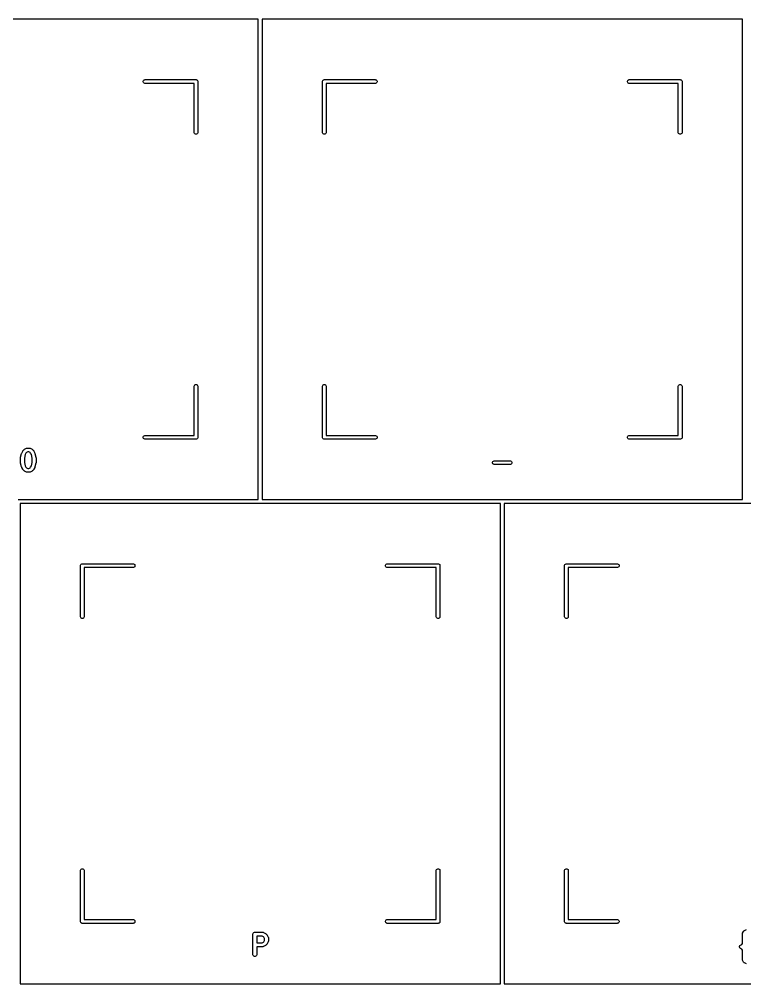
# Model space of a CAD drawing. Extents: x 48 to 353, y -180 to -61.
# Drawn here: x 248.62 to 277.17, y -122.55 to -84.6 of the extents above; entities that cross this region are included whole.
import ezdxf

# ---------------------------------------------------------------- set-up
doc = ezdxf.new("R2010")
doc.units = 0
doc.layers.add('BLACK', color=7, linetype='CONTINUOUS')

msp = doc.modelspace()

# ---------------------------------------------------------------- linework, layer by layer
at = {"layer": 'BLACK', "linetype": 'CONTINUOUS'}
for p, q in [((258.025, -84.6), (239.125, -84.6)), ((258.025, -103.5), (258.025, -84.6)), ((258.175, -84.6), (258.175, -103.5)), ((277.075, -84.6), (258.175, -84.6)), ((277.075, -103.5), (277.075, -84.6)), ((253.501441, -87.035368), (253.51264, -87.008332)), ((253.501441, -87.064632), (253.501441, -87.035368)), ((253.51264, -87.091668), (253.501441, -87.064632)), ((253.51264, -87.008332), (253.533332, -86.98764)), ((253.533332, -87.11236), (253.51264, -87.091668)), ((253.533332, -86.98764), (253.560368, -86.976441)), ((253.560368, -87.123559), (253.533332, -87.11236)), ((253.560368, -86.976441), (253.575, -86.975)), ((253.575, -87.125), (253.560368, -87.123559)), ((253.575, -86.975), (255.575, -86.975)), ((255.5, -87.125), (253.575, -87.125)), ((255.5, -89.05), (255.5, -87.125)), ((255.575, -86.975), (255.589632, -86.976441)), ((255.589632, -86.976441), (255.616668, -86.98764)), ((255.616668, -86.98764), (255.63736, -87.008332)), ((255.63736, -87.008332), (255.648559, -87.035368)), ((255.648559, -87.035368), (255.65, -87.05)), ((255.65, -87.05), (255.65, -89.05)), ((260.55, -87.05), (260.551441, -87.035368)), ((260.55, -89.05), (260.55, -87.05)), ((260.551441, -87.035368), (260.56264, -87.008332)), ((260.56264, -87.008332), (260.583332, -86.98764)), ((260.583332, -86.98764), (260.610368, -86.976441)), ((260.610368, -86.976441), (260.625, -86.975)), ((260.625, -86.975), (262.625, -86.975)), ((262.625, -87.125), (260.7, -87.125)), ((260.7, -87.125), (260.7, -89.05)), ((262.625, -86.975), (262.639632, -86.976441)), ((262.639632, -87.123559), (262.625, -87.125)), ((262.639632, -86.976441), (262.666668, -86.98764)), ((262.666668, -87.11236), (262.639632, -87.123559)), ((262.666668, -86.98764), (262.68736, -87.008332)), ((262.68736, -87.091668), (262.666668, -87.11236)), ((262.68736, -87.008332), (262.698559, -87.035368)), ((262.698559, -87.064632), (262.68736, -87.091668)), ((262.698559, -87.035368), (262.698559, -87.064632)), ((272.551441, -87.035368), (272.56264, -87.008332)), ((272.551441, -87.064632), (272.551441, -87.035368)), ((272.56264, -87.091668), (272.551441, -87.064632)), ((272.56264, -87.008332), (272.583332, -86.98764)), ((272.583332, -87.11236), (272.56264, -87.091668)), ((272.583332, -86.98764), (272.610368, -86.976441)), ((272.610368, -87.123559), (272.583332, -87.11236)), ((272.610368, -86.976441), (272.625, -86.975)), ((272.625, -87.125), (272.610368, -87.123559)), ((272.625, -86.975), (274.625, -86.975)), ((274.55, -87.125), (272.625, -87.125)), ((274.55, -89.05), (274.55, -87.125)), ((274.625, -86.975), (274.639632, -86.976441)), ((274.639632, -86.976441), (274.666668, -86.98764)), ((274.666668, -86.98764), (274.68736, -87.008332)), ((274.68736, -87.008332), (274.698559, -87.035368)), ((274.698559, -87.035368), (274.7, -87.05)), ((274.7, -87.05), (274.7, -89.05)), ((255.501441, -89.064632), (255.5, -89.05)), ((255.51264, -89.091668), (255.501441, -89.064632)), ((255.533332, -89.11236), (255.51264, -89.091668)), ((255.560368, -89.123559), (255.533332, -89.11236)), ((255.589632, -89.123559), (255.560368, -89.123559)), ((255.616668, -89.11236), (255.589632, -89.123559)), ((255.63736, -89.091668), (255.616668, -89.11236)), ((255.648559, -89.064632), (255.63736, -89.091668)), ((255.65, -89.05), (255.648559, -89.064632)), ((260.551441, -89.064632), (260.55, -89.05)), ((260.56264, -89.091668), (260.551441, -89.064632)), ((260.583332, -89.11236), (260.56264, -89.091668)), ((260.610368, -89.123559), (260.583332, -89.11236)), ((260.639632, -89.123559), (260.610368, -89.123559)), ((260.666668, -89.11236), (260.639632, -89.123559)), ((260.68736, -89.091668), (260.666668, -89.11236)), ((260.698559, -89.064632), (260.68736, -89.091668)), ((260.7, -89.05), (260.698559, -89.064632)), ((274.551441, -89.064632), (274.55, -89.05)), ((274.56264, -89.091668), (274.551441, -89.064632)), ((274.583332, -89.11236), (274.56264, -89.091668)), ((274.610368, -89.123559), (274.583332, -89.11236)), ((274.639632, -89.123559), (274.610368, -89.123559)), ((274.666668, -89.11236), (274.639632, -89.123559)), ((274.68736, -89.091668), (274.666668, -89.11236)), ((274.698559, -89.064632), (274.68736, -89.091668)), ((274.7, -89.05), (274.698559, -89.064632)), ((255.5, -99.05), (255.501441, -99.035368)), ((255.501441, -99.035368), (255.51264, -99.008332)), ((255.51264, -99.008332), (255.533332, -98.98764)), ((255.533332, -98.98764), (255.560368, -98.976441)), ((255.560368, -98.976441), (255.589632, -98.976441)), ((255.589632, -98.976441), (255.616668, -98.98764)), ((255.616668, -98.98764), (255.63736, -99.008332)), ((255.63736, -99.008332), (255.648559, -99.035368)), ((255.648559, -99.035368), (255.65, -99.05)), ((260.55, -99.05), (260.551441, -99.035368)), ((260.551441, -99.035368), (260.56264, -99.008332)), ((260.56264, -99.008332), (260.583332, -98.98764)), ((260.583332, -98.98764), (260.610368, -98.976441)), ((260.610368, -98.976441), (260.639632, -98.976441)), ((260.639632, -98.976441), (260.666668, -98.98764)), ((260.666668, -98.98764), (260.68736, -99.008332)), ((260.68736, -99.008332), (260.698559, -99.035368)), ((260.698559, -99.035368), (260.7, -99.05)), ((274.55, -99.05), (274.551441, -99.035368)), ((274.551441, -99.035368), (274.56264, -99.008332)), ((274.56264, -99.008332), (274.583332, -98.98764)), ((274.583332, -98.98764), (274.610368, -98.976441)), ((274.610368, -98.976441), (274.639632, -98.976441)), ((274.639632, -98.976441), (274.666668, -98.98764)), ((274.666668, -98.98764), (274.68736, -99.008332)), ((274.68736, -99.008332), (274.698559, -99.035368)), ((274.698559, -99.035368), (274.7, -99.05)), ((255.5, -100.975), (255.5, -99.05)), ((255.65, -99.05), (255.65, -101.05)), ((260.55, -101.05), (260.55, -99.05)), ((260.7, -99.05), (260.7, -100.975)), ((274.55, -100.975), (274.55, -99.05)), ((274.7, -99.05), (274.7, -101.05)), ((253.501441, -101.035368), (253.51264, -101.008332)), ((253.501441, -101.064632), (253.501441, -101.035368)), ((253.51264, -101.091668), (253.501441, -101.064632)), ((253.51264, -101.008332), (253.533332, -100.98764)), ((253.533332, -101.11236), (253.51264, -101.091668)), ((253.533332, -100.98764), (253.560368, -100.976441)), ((253.560368, -101.123559), (253.533332, -101.11236)), ((253.560368, -100.976441), (253.575, -100.975)), ((253.575, -101.125), (253.560368, -101.123559)), ((253.575, -100.975), (255.5, -100.975)), ((255.575, -101.125), (253.575, -101.125)), ((255.589632, -101.123559), (255.575, -101.125)), ((255.616668, -101.11236), (255.589632, -101.123559)), ((255.63736, -101.091668), (255.616668, -101.11236)), ((255.648559, -101.064632), (255.63736, -101.091668)), ((255.65, -101.05), (255.648559, -101.064632)), ((260.551441, -101.064632), (260.55, -101.05)), ((260.56264, -101.091668), (260.551441, -101.064632)), ((260.583332, -101.11236), (260.56264, -101.091668)), ((260.610368, -101.123559), (260.583332, -101.11236)), ((260.625, -101.125), (260.610368, -101.123559)), ((262.625, -101.125), (260.625, -101.125)), ((260.7, -100.975), (262.625, -100.975)), ((262.625, -100.975), (262.639632, -100.976441)), ((262.639632, -101.123559), (262.625, -101.125)), ((262.639632, -100.976441), (262.666668, -100.98764)), ((262.666668, -101.11236), (262.639632, -101.123559)), ((262.666668, -100.98764), (262.68736, -101.008332)), ((262.68736, -101.091668), (262.666668, -101.11236)), ((262.68736, -101.008332), (262.698559, -101.035368)), ((262.698559, -101.064632), (262.68736, -101.091668)), ((262.698559, -101.035368), (262.698559, -101.064632)), ((272.551441, -101.035368), (272.56264, -101.008332)), ((272.551441, -101.064632), (272.551441, -101.035368)), ((272.56264, -101.091668), (272.551441, -101.064632)), ((272.56264, -101.008332), (272.583332, -100.98764)), ((272.583332, -101.11236), (272.56264, -101.091668)), ((272.583332, -100.98764), (272.610368, -100.976441)), ((272.610368, -101.123559), (272.583332, -101.11236)), ((272.610368, -100.976441), (272.625, -100.975)), ((272.625, -101.125), (272.610368, -101.123559)), ((272.625, -100.975), (274.55, -100.975)), ((274.625, -101.125), (272.625, -101.125)), ((274.639632, -101.123559), (274.625, -101.125)), ((274.666668, -101.11236), (274.639632, -101.123559)), ((274.68736, -101.091668), (274.666668, -101.11236)), ((274.698559, -101.064632), (274.68736, -101.091668)), ((274.7, -101.05), (274.698559, -101.064632)), ((248.673667, -101.836366), (248.711763, -101.683985)), ((248.711763, -101.683985), (248.712148, -101.682905)), ((248.712148, -101.682905), (248.712187, -101.682367)), ((248.712187, -101.682367), (248.714511, -101.676291)), ((248.714511, -101.676291), (248.71671, -101.67014)), ((248.71671, -101.67014), (248.717032, -101.669704)), ((248.717032, -101.669704), (248.717442, -101.668635)), ((248.717442, -101.668635), (248.755537, -101.592444)), ((248.755537, -101.592444), (248.759501, -101.586144)), ((248.759501, -101.586144), (248.760259, -101.584317)), ((248.760259, -101.584317), (248.761947, -101.58226)), ((248.761947, -101.58226), (248.763369, -101.580001)), ((248.763369, -101.580001), (248.764867, -101.578701)), ((248.764867, -101.578701), (248.769586, -101.572952)), ((248.769586, -101.572952), (248.807681, -101.534857)), ((248.807681, -101.534857), (248.81343, -101.530138)), ((248.81343, -101.530138), (248.81473, -101.52864)), ((248.81473, -101.52864), (248.816989, -101.527218)), ((248.816989, -101.527218), (248.819046, -101.52553)), ((248.819046, -101.52553), (248.820873, -101.524772)), ((248.820873, -101.524772), (248.827173, -101.520808)), ((248.827173, -101.520808), (248.903364, -101.482713)), ((248.884258, -101.670411), (248.855288, -101.728351)), ((248.90514, -101.649529), (248.884258, -101.670411)), ((248.903364, -101.482713), (248.917096, -101.477458)), ((248.95461, -101.624795), (248.90514, -101.649529)), ((248.917096, -101.477458), (248.919783, -101.477267)), ((248.919783, -101.477267), (248.922273, -101.476236)), ((248.922273, -101.476236), (248.936905, -101.474795)), ((248.936905, -101.474795), (249.013095, -101.474795)), ((248.99539, -101.624795), (248.95461, -101.624795)), ((249.044859, -101.649529), (248.99539, -101.624795)), ((249.013095, -101.474795), (249.027727, -101.476236)), ((249.027727, -101.476236), (249.030216, -101.477267)), ((249.030216, -101.477267), (249.032904, -101.477458)), ((249.032904, -101.477458), (249.046636, -101.482713)), ((249.065741, -101.670411), (249.044859, -101.649529)), ((249.046636, -101.482713), (249.122827, -101.520808)), ((249.094711, -101.728351), (249.065741, -101.670411)), ((249.122827, -101.520808), (249.129126, -101.524772)), ((249.129126, -101.524772), (249.130954, -101.52553)), ((249.130954, -101.52553), (249.13301, -101.527218)), ((249.13301, -101.527218), (249.13527, -101.52864)), ((249.13527, -101.52864), (249.136569, -101.530138)), ((249.136569, -101.530138), (249.142319, -101.534857)), ((249.142319, -101.534857), (249.180414, -101.572952)), ((249.180414, -101.572952), (249.185132, -101.578701)), ((249.185132, -101.578701), (249.186631, -101.580001)), ((249.186631, -101.580001), (249.188052, -101.58226)), ((249.188052, -101.58226), (249.189741, -101.584317)), ((249.189741, -101.584317), (249.190498, -101.586144)), ((249.190498, -101.586144), (249.194463, -101.592444)), ((249.194463, -101.592444), (249.232558, -101.668635)), ((249.232558, -101.668635), (249.232967, -101.669704)), ((249.232967, -101.669704), (249.23329, -101.67014)), ((249.23329, -101.67014), (249.235485, -101.676285)), ((249.235485, -101.676285), (249.237813, -101.682367)), ((249.237813, -101.682367), (249.237851, -101.682906)), ((249.237851, -101.682906), (249.238237, -101.683986)), ((249.238237, -101.683986), (249.276332, -101.836367)), ((248.671428, -101.854557), (248.671679, -101.852003)), ((248.671428, -102.045033), (248.671428, -101.854557)), ((248.671679, -102.047586), (248.671428, -102.045033)), ((248.671517, -101.850911), (248.672326, -101.845436)), ((248.671679, -101.852003), (248.671517, -101.850911)), ((248.671517, -102.048679), (248.671679, -102.047586)), ((248.672326, -102.054153), (248.671517, -102.048679)), ((248.672326, -101.845436), (248.672869, -101.839925)), ((248.672869, -102.059665), (248.672326, -102.054153)), ((248.672869, -101.839925), (248.673291, -101.838904)), ((248.673291, -102.060685), (248.672869, -102.059665)), ((248.673291, -101.838904), (248.673667, -101.836366)), ((248.673667, -102.063224), (248.673291, -102.060685)), ((248.711763, -102.215605), (248.673667, -102.063224)), ((248.855288, -101.728351), (248.821428, -101.863792)), ((248.821428, -101.863792), (248.821428, -102.035797)), ((248.821428, -102.035797), (248.855288, -102.171237)), ((249.128571, -101.86379), (249.094711, -101.728351)), ((249.094711, -102.171238), (249.128571, -102.035799)), ((249.128571, -102.035799), (249.128571, -101.86379)), ((249.276332, -102.063223), (249.238237, -102.215604)), ((249.276332, -101.836367), (249.276707, -101.838904)), ((249.276707, -102.060685), (249.276332, -102.063223)), ((249.276707, -101.838904), (249.27713, -101.839925)), ((249.27713, -102.059665), (249.276707, -102.060685)), ((249.27713, -101.839925), (249.277671, -101.845427)), ((249.277671, -102.054162), (249.27713, -102.059665)), ((249.277671, -101.845427), (249.278483, -101.850912)), ((249.278483, -102.048678), (249.277671, -102.054162)), ((249.278483, -101.850912), (249.278319, -101.852007)), ((249.278319, -101.852007), (249.278571, -101.854557)), ((249.278571, -102.045033), (249.278319, -102.047582)), ((249.278319, -102.047582), (249.278483, -102.048678)), ((249.278571, -101.854557), (249.278571, -102.045033)), ((267.246679, -102.030401), (267.257878, -102.003365)), ((267.246679, -102.059665), (267.246679, -102.030401)), ((267.257878, -102.086701), (267.246679, -102.059665)), ((267.257878, -102.003365), (267.27857, -101.982673)), ((267.27857, -101.982673), (267.305606, -101.971474)), ((267.305606, -101.971474), (267.320238, -101.970033)), ((267.320238, -101.970033), (267.929762, -101.970033)), ((267.929762, -101.970033), (267.944394, -101.971474)), ((267.944394, -101.971474), (267.97143, -101.982673)), ((267.97143, -101.982673), (267.992122, -102.003365)), ((267.992122, -102.003365), (268.003321, -102.030401)), ((268.003321, -102.059665), (267.992122, -102.086701)), ((268.003321, -102.030401), (268.003321, -102.059665)), ((248.712148, -102.216684), (248.711763, -102.215605)), ((248.712187, -102.217223), (248.712148, -102.216684)), ((248.714511, -102.223298), (248.712187, -102.217223)), ((248.71671, -102.22945), (248.714511, -102.223298)), ((248.717032, -102.229885), (248.71671, -102.22945)), ((248.717442, -102.230955), (248.717032, -102.229885)), ((248.755537, -102.307145), (248.717442, -102.230955)), ((248.7595, -102.313441), (248.755537, -102.307145)), ((248.760258, -102.315271), (248.7595, -102.313441)), ((248.761947, -102.317329), (248.760258, -102.315271)), ((248.763369, -102.319588), (248.761947, -102.317329)), ((248.764867, -102.320887), (248.763369, -102.319588)), ((248.769585, -102.326636), (248.764867, -102.320887)), ((248.80768, -102.364732), (248.769585, -102.326636)), ((248.813431, -102.369452), (248.80768, -102.364732)), ((248.81473, -102.37095), (248.813431, -102.369452)), ((248.816985, -102.372369), (248.81473, -102.37095)), ((248.819045, -102.37406), (248.816985, -102.372369)), ((248.820875, -102.374818), (248.819045, -102.37406)), ((248.827173, -102.378782), (248.820875, -102.374818)), ((248.903364, -102.416877), (248.827173, -102.378782)), ((248.855288, -102.171237), (248.884258, -102.229177)), ((248.884258, -102.229177), (248.905141, -102.250061)), ((248.917096, -102.422132), (248.903364, -102.416877)), ((248.905141, -102.250061), (248.95461, -102.274795)), ((248.919783, -102.422322), (248.917096, -102.422132)), ((248.922273, -102.423354), (248.919783, -102.422322)), ((248.936905, -102.424795), (248.922273, -102.423354)), ((249.013095, -102.424795), (248.936905, -102.424795)), ((248.95461, -102.274795), (248.99539, -102.274795)), ((248.99539, -102.274795), (249.044858, -102.250061)), ((249.027727, -102.423354), (249.013095, -102.424795)), ((249.030216, -102.422322), (249.027727, -102.423354)), ((249.032904, -102.422132), (249.030216, -102.422322)), ((249.046636, -102.416877), (249.032904, -102.422132)), ((249.044858, -102.250061), (249.065741, -102.229177)), ((249.122827, -102.378782), (249.046636, -102.416877)), ((249.065741, -102.229177), (249.094711, -102.171238)), ((249.129126, -102.374817), (249.122827, -102.378782)), ((249.130954, -102.37406), (249.129126, -102.374817)), ((249.13301, -102.372372), (249.130954, -102.37406)), ((249.13527, -102.37095), (249.13301, -102.372372)), ((249.13657, -102.36945), (249.13527, -102.37095)), ((249.14232, -102.364732), (249.13657, -102.36945)), ((249.180415, -102.326636), (249.14232, -102.364732)), ((249.185132, -102.320887), (249.180415, -102.326636)), ((249.186631, -102.319588), (249.185132, -102.320887)), ((249.188052, -102.317329), (249.186631, -102.319588)), ((249.189742, -102.315271), (249.188052, -102.317329)), ((249.190499, -102.313441), (249.189742, -102.315271)), ((249.194463, -102.307145), (249.190499, -102.313441)), ((249.232558, -102.230955), (249.194463, -102.307145)), ((249.232967, -102.229885), (249.232558, -102.230955)), ((249.23329, -102.22945), (249.232967, -102.229885)), ((249.235485, -102.223304), (249.23329, -102.22945)), ((249.237813, -102.217223), (249.235485, -102.223304)), ((249.237851, -102.216683), (249.237813, -102.217223)), ((249.238237, -102.215604), (249.237851, -102.216683)), ((267.27857, -102.107393), (267.257878, -102.086701)), ((267.305606, -102.118592), (267.27857, -102.107393)), ((267.320238, -102.120033), (267.305606, -102.118592)), ((267.929762, -102.120033), (267.320238, -102.120033)), ((267.944394, -102.118592), (267.929762, -102.120033)), ((267.97143, -102.107393), (267.944394, -102.118592)), ((267.992122, -102.086701), (267.97143, -102.107393)), ((248.575, -103.5), (258.025, -103.5)), ((258.175, -103.5), (267.625, -103.5)), ((267.625, -103.5), (277.075, -103.5)), ((248.65, -103.65), (248.65, -122.55)), ((258.1, -103.65), (248.65, -103.65)), ((267.55, -103.65), (258.1, -103.65)), ((267.55, -122.55), (267.55, -103.65)), ((267.7, -103.65), (267.7, -122.55)), ((277.15, -103.65), (267.7, -103.65)), ((286.6, -103.65), (277.15, -103.65)), ((251.025, -106.1), (251.026441, -106.085368)), ((251.025, -108.1), (251.025, -106.1)), ((251.026441, -106.085368), (251.03764, -106.058332)), ((251.03764, -106.058332), (251.058332, -106.03764)), ((251.058332, -106.03764), (251.085368, -106.026441)), ((251.085368, -106.026441), (251.1, -106.025)), ((251.1, -106.025), (253.1, -106.025)), ((253.1, -106.175), (251.175, -106.175)), ((251.175, -106.175), (251.175, -108.1)), ((253.1, -106.025), (253.114632, -106.026441)), ((253.114632, -106.173559), (253.1, -106.175)), ((253.114632, -106.026441), (253.141668, -106.03764)), ((253.141668, -106.16236), (253.114632, -106.173559)), ((253.141668, -106.03764), (253.16236, -106.058332)), ((253.16236, -106.141668), (253.141668, -106.16236)), ((253.16236, -106.058332), (253.173559, -106.085368)), ((253.173559, -106.114632), (253.16236, -106.141668)), ((253.173559, -106.085368), (253.173559, -106.114632)), ((263.026441, -106.085368), (263.03764, -106.058332)), ((263.026441, -106.114632), (263.026441, -106.085368)), ((263.03764, -106.141668), (263.026441, -106.114632)), ((263.03764, -106.058332), (263.058332, -106.03764)), ((263.058332, -106.16236), (263.03764, -106.141668)), ((263.058332, -106.03764), (263.085368, -106.026441)), ((263.085368, -106.173559), (263.058332, -106.16236)), ((263.085368, -106.026441), (263.1, -106.025)), ((263.1, -106.175), (263.085368, -106.173559)), ((263.1, -106.025), (265.1, -106.025)), ((265.025, -106.175), (263.1, -106.175)), ((265.025, -108.1), (265.025, -106.175)), ((265.1, -106.025), (265.114632, -106.026441)), ((265.114632, -106.026441), (265.141668, -106.03764)), ((265.141668, -106.03764), (265.16236, -106.058332)), ((265.16236, -106.058332), (265.173559, -106.085368)), ((265.173559, -106.085368), (265.175, -106.1)), ((265.175, -106.1), (265.175, -108.1)), ((270.075, -106.1), (270.076441, -106.085368)), ((270.075, -108.1), (270.075, -106.1)), ((270.076441, -106.085368), (270.08764, -106.058332)), ((270.08764, -106.058332), (270.108332, -106.03764)), ((270.108332, -106.03764), (270.135368, -106.026441)), ((270.135368, -106.026441), (270.15, -106.025)), ((270.15, -106.025), (272.15, -106.025)), ((272.15, -106.175), (270.225, -106.175)), ((270.225, -106.175), (270.225, -108.1)), ((272.15, -106.025), (272.164632, -106.026441)), ((272.164632, -106.173559), (272.15, -106.175)), ((272.164632, -106.026441), (272.191668, -106.03764)), ((272.191668, -106.16236), (272.164632, -106.173559)), ((272.191668, -106.03764), (272.21236, -106.058332)), ((272.21236, -106.141668), (272.191668, -106.16236)), ((272.21236, -106.058332), (272.223559, -106.085368)), ((272.223559, -106.114632), (272.21236, -106.141668)), ((272.223559, -106.085368), (272.223559, -106.114632)), ((251.026441, -108.114632), (251.025, -108.1)), ((251.03764, -108.141668), (251.026441, -108.114632)), ((251.058332, -108.16236), (251.03764, -108.141668)), ((251.16236, -108.141668), (251.141668, -108.16236)), ((251.173559, -108.114632), (251.16236, -108.141668)), ((251.175, -108.1), (251.173559, -108.114632)), ((265.026441, -108.114632), (265.025, -108.1)), ((265.03764, -108.141668), (265.026441, -108.114632)), ((265.058332, -108.16236), (265.03764, -108.141668)), ((265.16236, -108.141668), (265.141668, -108.16236)), ((265.173559, -108.114632), (265.16236, -108.141668)), ((265.175, -108.1), (265.173559, -108.114632)), ((270.076441, -108.114632), (270.075, -108.1)), ((270.08764, -108.141668), (270.076441, -108.114632)), ((270.108332, -108.16236), (270.08764, -108.141668)), ((270.21236, -108.141668), (270.191668, -108.16236)), ((270.223559, -108.114632), (270.21236, -108.141668)), ((270.225, -108.1), (270.223559, -108.114632)), ((251.085368, -108.173559), (251.058332, -108.16236)), ((251.114632, -108.173559), (251.085368, -108.173559)), ((251.141668, -108.16236), (251.114632, -108.173559)), ((265.085368, -108.173559), (265.058332, -108.16236)), ((265.114632, -108.173559), (265.085368, -108.173559)), ((265.141668, -108.16236), (265.114632, -108.173559)), ((270.135368, -108.173559), (270.108332, -108.16236)), ((270.164632, -108.173559), (270.135368, -108.173559)), ((270.191668, -108.16236), (270.164632, -108.173559)), ((251.025, -118.1), (251.026441, -118.085368)), ((251.025, -120.1), (251.025, -118.1)), ((251.026441, -118.085368), (251.03764, -118.058332)), ((251.03764, -118.058332), (251.058332, -118.03764)), ((251.058332, -118.03764), (251.085368, -118.026441)), ((251.085368, -118.026441), (251.114632, -118.026441)), ((251.114632, -118.026441), (251.141668, -118.03764)), ((251.141668, -118.03764), (251.16236, -118.058332)), ((251.16236, -118.058332), (251.173559, -118.085368)), ((251.173559, -118.085368), (251.175, -118.1)), ((251.175, -118.1), (251.175, -120.025)), ((265.025, -118.1), (265.026441, -118.085368)), ((265.025, -120.025), (265.025, -118.1)), ((265.026441, -118.085368), (265.03764, -118.058332)), ((265.03764, -118.058332), (265.058332, -118.03764)), ((265.058332, -118.03764), (265.085368, -118.026441)), ((265.085368, -118.026441), (265.114632, -118.026441)), ((265.114632, -118.026441), (265.141668, -118.03764)), ((265.141668, -118.03764), (265.16236, -118.058332)), ((265.16236, -118.058332), (265.173559, -118.085368)), ((265.173559, -118.085368), (265.175, -118.1)), ((265.175, -118.1), (265.175, -120.1)), ((270.075, -118.1), (270.076441, -118.085368)), ((270.075, -120.1), (270.075, -118.1)), ((270.076441, -118.085368), (270.08764, -118.058332)), ((270.08764, -118.058332), (270.108332, -118.03764)), ((270.108332, -118.03764), (270.135368, -118.026441)), ((270.135368, -118.026441), (270.164632, -118.026441)), ((270.164632, -118.026441), (270.191668, -118.03764)), ((270.191668, -118.03764), (270.21236, -118.058332)), ((270.21236, -118.058332), (270.223559, -118.085368)), ((270.223559, -118.085368), (270.225, -118.1)), ((270.225, -118.1), (270.225, -120.025)), ((251.026441, -120.114632), (251.025, -120.1)), ((251.03764, -120.141668), (251.026441, -120.114632)), ((251.058332, -120.16236), (251.03764, -120.141668)), ((251.085368, -120.173559), (251.058332, -120.16236)), ((251.1, -120.175), (251.085368, -120.173559)), ((253.1, -120.175), (251.1, -120.175)), ((251.175, -120.025), (253.1, -120.025)), ((253.1, -120.025), (253.114632, -120.026441)), ((253.114632, -120.173559), (253.1, -120.175)), ((253.114632, -120.026441), (253.141668, -120.03764)), ((253.141668, -120.16236), (253.114632, -120.173559)), ((253.141668, -120.03764), (253.16236, -120.058332)), ((253.16236, -120.141668), (253.141668, -120.16236)), ((253.16236, -120.058332), (253.173559, -120.085368)), ((253.173559, -120.114632), (253.16236, -120.141668)), ((253.173559, -120.085368), (253.173559, -120.114632)), ((263.026441, -120.085368), (263.03764, -120.058332)), ((263.026441, -120.114632), (263.026441, -120.085368)), ((263.03764, -120.141668), (263.026441, -120.114632)), ((263.03764, -120.058332), (263.058332, -120.03764)), ((263.058332, -120.16236), (263.03764, -120.141668)), ((263.058332, -120.03764), (263.085368, -120.026441)), ((263.085368, -120.173559), (263.058332, -120.16236)), ((263.085368, -120.026441), (263.1, -120.025)), ((263.1, -120.175), (263.085368, -120.173559)), ((263.1, -120.025), (265.025, -120.025)), ((265.1, -120.175), (263.1, -120.175)), ((265.114632, -120.173559), (265.1, -120.175)), ((265.141668, -120.16236), (265.114632, -120.173559)), ((265.16236, -120.141668), (265.141668, -120.16236)), ((265.173559, -120.114632), (265.16236, -120.141668)), ((265.175, -120.1), (265.173559, -120.114632)), ((270.076441, -120.114632), (270.075, -120.1)), ((270.08764, -120.141668), (270.076441, -120.114632)), ((270.108332, -120.16236), (270.08764, -120.141668)), ((270.135368, -120.173559), (270.108332, -120.16236)), ((270.15, -120.175), (270.135368, -120.173559)), ((272.15, -120.175), (270.15, -120.175)), ((270.225, -120.025), (272.15, -120.025)), ((272.15, -120.025), (272.164632, -120.026441)), ((272.164632, -120.173559), (272.15, -120.175)), ((272.164632, -120.026441), (272.191668, -120.03764)), ((272.191668, -120.16236), (272.164632, -120.173559)), ((272.191668, -120.03764), (272.21236, -120.058332)), ((272.21236, -120.141668), (272.191668, -120.16236)), ((272.21236, -120.058332), (272.223559, -120.085368)), ((272.223559, -120.114632), (272.21236, -120.141668)), ((272.223559, -120.085368), (272.223559, -120.114632)), ((257.815476, -120.599795), (257.816917, -120.585163)), ((257.815476, -121.399795), (257.815476, -120.599795)), ((257.816917, -120.585163), (257.828116, -120.558127)), ((257.828116, -120.558127), (257.848808, -120.537435)), ((257.848808, -120.537435), (257.875844, -120.526236)), ((257.875844, -120.526236), (257.890476, -120.524795)), ((257.890476, -120.524795), (258.195238, -120.524795)), ((258.177533, -120.674795), (257.965476, -120.674795)), ((257.965476, -120.674795), (257.965476, -120.943842)), ((258.227001, -120.699529), (258.177533, -120.674795)), ((258.195238, -120.524795), (258.20987, -120.526236)), ((258.20987, -120.526236), (258.212359, -120.527267)), ((258.212359, -120.527267), (258.215047, -120.527458)), ((258.215047, -120.527458), (258.228779, -120.532713)), ((258.228779, -120.532713), (258.304969, -120.570808)), ((258.304969, -120.570808), (258.311268, -120.574772)), ((258.311268, -120.574772), (258.313096, -120.57553)), ((258.313096, -120.57553), (258.315152, -120.577218)), ((258.315152, -120.577218), (258.317412, -120.57864)), ((258.317412, -120.57864), (258.318711, -120.580138)), ((258.318711, -120.580138), (258.324461, -120.584857)), ((258.324461, -120.584857), (258.362556, -120.622952)), ((258.362556, -120.622952), (258.367276, -120.628704)), ((258.367276, -120.628704), (258.368772, -120.630001)), ((258.368772, -120.630001), (258.370191, -120.632255)), ((258.370191, -120.632255), (258.371883, -120.634317)), ((258.371883, -120.634317), (258.372641, -120.636147)), ((258.372641, -120.636147), (258.376605, -120.642444)), ((258.376605, -120.642444), (258.414701, -120.718634)), ((277.075, -120.599795), (277.076441, -120.585163)), ((277.075, -120.963042), (277.075, -120.599795)), ((277.076441, -120.585163), (277.077472, -120.582673)), ((277.077472, -120.582673), (277.077663, -120.579986)), ((277.077663, -120.579986), (277.082918, -120.566254)), ((277.082918, -120.566254), (277.121013, -120.490063)), ((277.121013, -120.490063), (277.122553, -120.487615)), ((277.122553, -120.487615), (277.122938, -120.486462)), ((277.122938, -120.486462), (277.124183, -120.485025)), ((277.124183, -120.485025), (277.128845, -120.47762)), ((277.128845, -120.47762), (277.135949, -120.471458)), ((277.135949, -120.471458), (277.142111, -120.464354)), ((277.142111, -120.464354), (277.149516, -120.459692)), ((277.149516, -120.459692), (277.150953, -120.458447)), ((277.150953, -120.458447), (277.152106, -120.458062)), ((277.152106, -120.458062), (277.154554, -120.456522)), ((277.154554, -120.456522), (277.230745, -120.418427)), ((257.965476, -120.943842), (258.177533, -120.943842)), ((258.177533, -120.943842), (258.227001, -120.919108)), ((258.247884, -120.720412), (258.227001, -120.699529)), ((258.227001, -120.919108), (258.247884, -120.898224)), ((258.304969, -121.047829), (258.228779, -121.085924)), ((258.272619, -120.769881), (258.247884, -120.720412)), ((258.247884, -120.898224), (258.272619, -120.848755)), ((258.272619, -120.848755), (258.272619, -120.769881)), ((258.311268, -121.043864), (258.304969, -121.047829)), ((258.313096, -121.043107), (258.311268, -121.043864)), ((258.315152, -121.041418), (258.313096, -121.043107)), ((258.317412, -121.039997), (258.315152, -121.041418)), ((258.318711, -121.038498), (258.317412, -121.039997)), ((258.324461, -121.03378), (258.318711, -121.038498)), ((258.362556, -120.995685), (258.324461, -121.03378)), ((258.367276, -120.989932), (258.362556, -120.995685)), ((258.368772, -120.988636), (258.367276, -120.989932)), ((258.370191, -120.986381), (258.368772, -120.988636)), ((258.371883, -120.98432), (258.370191, -120.986381)), ((258.372641, -120.982489), (258.371883, -120.98432)), ((258.376605, -120.976193), (258.372641, -120.982489)), ((258.414701, -120.900003), (258.376605, -120.976193)), ((258.414701, -120.718634), (258.419956, -120.732366)), ((258.419956, -120.886271), (258.414701, -120.900003)), ((258.419956, -120.732366), (258.420147, -120.735055)), ((258.420147, -120.883581), (258.419956, -120.886271)), ((258.420147, -120.735055), (258.421178, -120.737544)), ((258.421178, -120.881093), (258.420147, -120.883581)), ((258.421178, -120.737544), (258.422619, -120.752176)), ((258.422619, -120.866461), (258.421178, -120.881093)), ((258.422619, -120.752176), (258.422619, -120.866461)), ((276.967584, -121.066809), (276.970557, -121.057891)), ((276.970557, -121.057891), (276.974066, -121.053844)), ((276.974066, -121.053844), (276.976464, -121.049049)), ((276.976464, -121.049049), (276.983568, -121.042887)), ((276.983568, -121.042887), (276.98973, -121.035783)), ((276.98973, -121.035783), (276.997135, -121.031121)), ((276.997135, -121.031121), (276.998572, -121.029876)), ((276.998572, -121.029876), (276.999725, -121.029491)), ((276.999725, -121.029491), (277.002173, -121.027951)), ((277.002173, -121.027951), (277.056003, -121.001036)), ((277.056003, -121.001036), (277.075, -120.963042)), ((257.816917, -121.414427), (257.815476, -121.399795)), ((257.828116, -121.441463), (257.816917, -121.414427)), ((257.964035, -121.414427), (257.952836, -121.441463)), ((257.965476, -121.399795), (257.964035, -121.414427)), ((258.195238, -121.093842), (257.965476, -121.093842)), ((257.965476, -121.093842), (257.965476, -121.399795)), ((258.20987, -121.092401), (258.195238, -121.093842)), ((258.212359, -121.091369), (258.20987, -121.092401)), ((258.215047, -121.091179), (258.212359, -121.091369)), ((258.228779, -121.085924), (258.215047, -121.091179)), ((276.961303, -121.085652), (276.962997, -121.080569)), ((276.961969, -121.095033), (276.961303, -121.085652)), ((276.961303, -121.104414), (276.961969, -121.095033)), ((276.962997, -121.109496), (276.961303, -121.104414)), ((276.962997, -121.080569), (276.963377, -121.075224)), ((276.963377, -121.114842), (276.962997, -121.109496)), ((276.963377, -121.075224), (276.967584, -121.066809)), ((276.967584, -121.123256), (276.963377, -121.114842)), ((276.970557, -121.132175), (276.967584, -121.123256)), ((276.974066, -121.136221), (276.970557, -121.132175)), ((276.976464, -121.141017), (276.974066, -121.136221)), ((276.983568, -121.147178), (276.976464, -121.141017)), ((276.98973, -121.154283), (276.983568, -121.147178)), ((276.997135, -121.158944), (276.98973, -121.154283)), ((276.998572, -121.16019), (276.997135, -121.158944)), ((276.999725, -121.160574), (276.998572, -121.16019)), ((277.002173, -121.162115), (276.999725, -121.160574)), ((277.056003, -121.189029), (277.002173, -121.162115)), ((277.075, -121.227023), (277.056003, -121.189029)), ((277.075, -121.590271), (277.075, -121.227023)), ((257.848808, -121.462155), (257.828116, -121.441463)), ((257.875844, -121.473354), (257.848808, -121.462155)), ((257.905108, -121.473354), (257.875844, -121.473354)), ((257.932144, -121.462155), (257.905108, -121.473354)), ((257.952836, -121.441463), (257.932144, -121.462155)), ((277.076441, -121.604903), (277.075, -121.590271)), ((277.077472, -121.607392), (277.076441, -121.604903)), ((277.077663, -121.61008), (277.077472, -121.607392)), ((277.082918, -121.623812), (277.077663, -121.61008)), ((277.121013, -121.700002), (277.082918, -121.623812)), ((277.122553, -121.702449), (277.121013, -121.700002)), ((277.122938, -121.703603), (277.122553, -121.702449)), ((277.124183, -121.705039), (277.122938, -121.703603)), ((277.128845, -121.712445), (277.124183, -121.705039)), ((277.135951, -121.718608), (277.128845, -121.712445)), ((277.142111, -121.72571), (277.135951, -121.718608)), ((277.149514, -121.73037), (277.142111, -121.72571)), ((277.150953, -121.731618), (277.149514, -121.73037)), ((277.152107, -121.732002), (277.150953, -121.731618)), ((277.154554, -121.733543), (277.152107, -121.732002)), ((277.230744, -121.771639), (277.154554, -121.733543)), ((248.65, -122.55), (253.3375, -122.55)), ((253.3375, -122.55), (267.55, -122.55)), ((267.7, -122.55), (272.3875, -122.55)), ((272.3875, -122.55), (286.6, -122.55))]:
    msp.add_line(p, q, dxfattribs=at)

doc.saveas('drawing.dxf')
